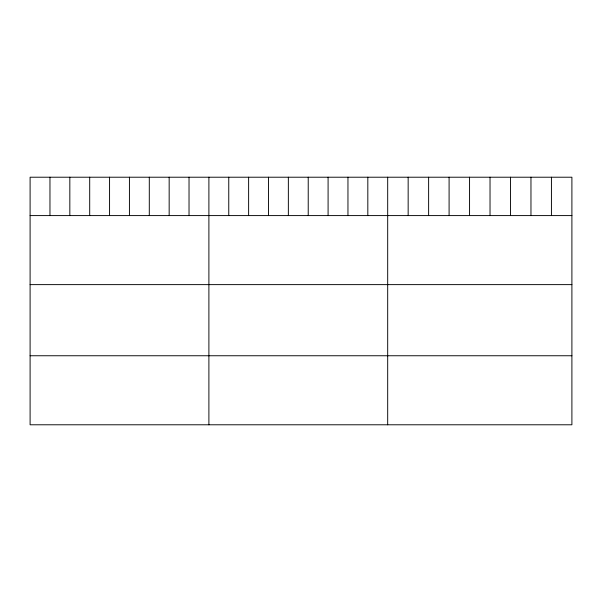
<?xml version="1.0" encoding="UTF-8"?>
<svg xmlns="http://www.w3.org/2000/svg" width="602" height="602" viewBox="0 0 602 602"><rect width="100%" height="100%" fill="white"/><g stroke="black" fill="none" stroke-linecap="round" stroke-linejoin="round"><path stroke-width="0.9" d="M571.9 215.591L571.9 424.786L30.1 424.786L30.1 177.214L571.9 177.214L571.9 215.591L30.1 215.591M30.1 284.626L571.9 284.626M30.1 355.752L571.9 355.752M551.432 177.214L551.432 215.591M530.964 177.214L530.964 215.591M510.496 177.214L510.496 215.591M490.028 177.214L490.028 215.591M469.56 177.214L469.56 215.591M449.092 177.214L449.092 215.591M428.624 177.214L428.624 215.591M408.156 177.214L408.156 215.591M387.688 177.214L387.688 424.786M367.822 177.214L367.822 215.591M347.956 177.214L347.956 215.591M328.09 177.214L328.09 215.591M308.224 177.214L308.224 215.591M288.358 177.214L288.358 215.591M268.492 177.214L268.492 215.591M248.626 177.214L248.626 215.591M228.76 177.214L228.76 215.591M208.894 177.214L208.894 424.786M189.028 177.214L189.028 215.591M169.162 177.214L169.162 215.591M149.296 177.214L149.296 215.591M129.43 177.214L129.43 215.591M109.564 177.214L109.564 215.591M89.698 177.214L89.698 215.591M69.832 177.214L69.832 215.591M49.966 177.214L49.966 215.591"/></g></svg>
